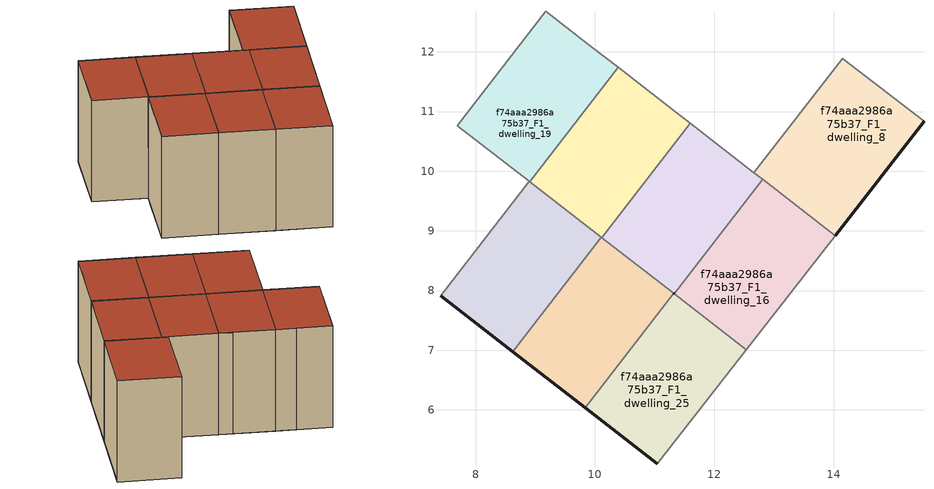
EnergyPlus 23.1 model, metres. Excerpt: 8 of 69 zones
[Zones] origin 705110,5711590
f74aaa2986a75b37_F1_dwelling_16
 floor to f74aaa2986a75b37_F0_dwelling_21 (EU_floor_Construction): 12.54,7.01 13.43,8.16 12.22,9.1 11.33,7.95 z3
 floor to f74aaa2986a75b37_F0_dwelling_14 (EU_floor_Construction): 13.43,8.16 14.03,8.92 12.81,9.86 12.22,9.1 z3
 wall to f74aaa2986a75b37_F1_dwelling_17 (EU_wall_Construction): 11.33,7.95 12.81,9.86 z3:6
 wall adiabatic (EU_wall_Construction): 14.03,8.92 12.54,7.01 z3:6
 wall to f74aaa2986a75b37_F1_dwelling_8 (EU_wall_Construction): 12.81,9.86 14.03,8.92 z3:6
 wall to f74aaa2986a75b37_F1_dwelling_25 (EU_wall_Construction): 12.54,7.01 11.33,7.95 z3:6
 roof outside (EU_roof_Construction): 14.03,8.92 12.54,7.01 11.33,7.95 12.81,9.86 z6
f74aaa2986a75b37_F1_dwelling_17
 floor to f74aaa2986a75b37_F0_dwelling_22 (EU_floor_Construction): 10.98,8.22 11.87,9.37 11.01,10.04 10.12,8.88 z3
 floor to f74aaa2986a75b37_F0_dwelling_15 (EU_floor_Construction): 11.87,9.36 12.47,10.13 11.6,10.8 11.01,10.04 z3
 floor to f74aaa2986a75b37_F0_dwelling_14 (EU_floor_Construction): 12.22,9.1 12.81,9.86 12.47,10.13 11.87,9.36 z3
 floor to f74aaa2986a75b37_F0_dwelling_21 (EU_floor_Construction): 11.33,7.95 12.22,9.1 11.87,9.36 10.98,8.22 z3
 wall outside (EU_wall_Construction): 11.33,7.95,6 11.32,7.95,3 11.32,7.95,6
 wall to f74aaa2986a75b37_F1_dwelling_18 (EU_wall_Construction): 10.12,8.88 11.6,10.8 z3:6
 wall to f74aaa2986a75b37_F1_dwelling_9 (EU_wall_Construction): 11.6,10.8 12.66,9.98 z3:6
 wall to f74aaa2986a75b37_F1_dwelling_26 (EU_wall_Construction): 11.32,7.95 10.12,8.88 z3:6
 wall to f74aaa2986a75b37_F1_dwelling_8 (EU_wall_Construction): 12.67,9.98 12.81,9.86 z3:6
 roof outside (EU_roof_Construction): 12.81,9.86 11.33,7.95 10.12,8.88 11.6,10.8 z6
f74aaa2986a75b37_F1_dwelling_18
 floor to f74aaa2986a75b37_F0_dwelling_16 (EU_floor_Construction): 10.32,10.57 10.91,11.34 10.39,11.74 9.79,10.97 z3
 floor to f74aaa2986a75b37_F0_dwelling_15 (EU_floor_Construction): 11.01,10.04 11.6,10.8 10.91,11.34 10.32,10.57 z3
 floor to f74aaa2986a75b37_F0_dwelling_22 (EU_floor_Construction): 10.12,8.88 11.01,10.04 10.31,10.57 9.42,9.42 z3
 floor adiabatic (EU_floor_Construction): 11.01,10.04 9.79,10.97 8.9,9.82 9.42,9.42 10.31,10.57 11.01,10.04 10.12,8.88 11.6,10.8 z3
 wall to f74aaa2986a75b37_F1_dwelling_19 (EU_wall_Construction): 8.9,9.82 10.39,11.74 z3:6
 wall to f74aaa2986a75b37_F1_dwelling_10 (EU_wall_Construction): 10.39,11.74 11.3,11.03 z3:6
 wall to f74aaa2986a75b37_F1_dwelling_27 (EU_wall_Construction): 10.11,8.89 8.9,9.82 z3:6
 wall to f74aaa2986a75b37_F1_dwelling_9 (EU_wall_Construction): 11.3,11.03 11.6,10.8 z3:6
 wall to f74aaa2986a75b37_F1_dwelling_26 (EU_wall_Construction): 10.12,8.88,6 10.11,8.89,4.5 10.11,8.89,6
 roof outside (EU_roof_Construction): 11.6,10.8 10.12,8.88 8.9,9.82 10.39,11.74 z6
f74aaa2986a75b37_F1_dwelling_19
 floor to f74aaa2986a75b37_F0_dwelling_16 (EU_floor_Construction): 9.79,10.97 10.39,11.74 9.35,12.54 8.76,11.78 z3
 floor to f74aaa2986a75b37_F0_dwelling_23 (EU_floor_Construction): 8.9,9.82 9.8,10.97 8.76,11.78 7.86,10.63 z3
 floor to f74aaa2986a75b37_F0_dwelling_24 (EU_floor_Construction): 7.86,10.63 8.76,11.78 8.58,11.91 7.69,10.76 z3
 floor to f74aaa2986a75b37_F0_dwelling_17 (EU_floor_Construction): 8.76,11.78 9.35,12.54 9.18,12.68 8.58,11.91 z3
 wall to f74aaa2986a75b37_F1_dwelling_20 (EU_wall_Construction): 7.69,10.76 9.18,12.68 z3:6
 wall to f74aaa2986a75b37_F1_dwelling_11 (EU_wall_Construction): 9.18,12.68 9.94,12.09 z3:6
 wall to f74aaa2986a75b37_F1_dwelling_28 (EU_wall_Construction): 8.9,9.83 7.69,10.76 z3:6
 wall to f74aaa2986a75b37_F1_dwelling_10 (EU_wall_Construction): 9.94,12.09 10.39,11.74 z3:6
 wall to f74aaa2986a75b37_F1_dwelling_27 (EU_wall_Construction): 8.9,9.82,6 8.9,9.83,4.5 8.9,9.83,6
 roof outside (EU_roof_Construction): 10.39,11.74 8.9,9.82 7.69,10.76 9.18,12.68 z6
f74aaa2986a75b37_F1_dwelling_25
 floor to f74aaa2986a75b37_F0_dwelling_28 (EU_floor_Construction): 11.05,5.1 12.24,6.63 11.02,7.57 9.84,6.04 z3
 floor to f74aaa2986a75b37_F0_dwelling_21 (EU_floor_Construction): 12.24,6.63 12.54,7.01 11.32,7.95 11.02,7.57 z3
 wall outside (EU_wall_Construction): 11.05,5.1 9.84,6.04 z3:6
 wall to f74aaa2986a75b37_F1_dwelling_26 (EU_wall_Construction): 9.84,6.04 11.32,7.95 z3:6
 wall adiabatic (EU_wall_Construction): 12.54,7.01 11.05,5.1 z3:6
 roof outside (EU_roof_Construction): 12.54,7.01 11.05,5.1 9.84,6.04 11.32,7.95 z6
f74aaa2986a75b37_F1_dwelling_26
 floor to f74aaa2986a75b37_F0_dwelling_29 (EU_floor_Construction): 9.49,6.31 10.68,7.84 9.81,8.51 8.62,6.98 z3
 floor to f74aaa2986a75b37_F0_dwelling_22 (EU_floor_Construction): 10.68,7.83 10.98,8.22 10.11,8.89 9.81,8.51 z3
 floor to f74aaa2986a75b37_F0_dwelling_28 (EU_floor_Construction): 9.84,6.04 11.02,7.57 10.68,7.84 9.49,6.31 z3
 floor to f74aaa2986a75b37_F0_dwelling_21 (EU_floor_Construction): 11.02,7.57 11.32,7.95 10.98,8.22 10.68,7.83 z3
 wall outside (EU_wall_Construction): 9.84,6.04 8.62,6.97 z3:6
 wall to f74aaa2986a75b37_F1_dwelling_27 (EU_wall_Construction): 8.62,6.97 10.11,8.89 z3:6
 roof outside (EU_roof_Construction): 11.32,7.95 9.84,6.04 8.62,6.97 10.11,8.89 z6
f74aaa2986a75b37_F1_dwelling_27
 floor to f74aaa2986a75b37_F0_dwelling_30 (EU_floor_Construction): 7.93,7.51 9.12,9.04 8.6,9.45 7.41,7.91 z3
 floor to f74aaa2986a75b37_F0_dwelling_29 (EU_floor_Construction): 8.62,6.98 9.81,8.51 9.12,9.04 7.93,7.51 z3
 floor to f74aaa2986a75b37_F0_dwelling_22 (EU_floor_Construction): 9.81,8.51 10.11,8.89 9.42,9.42 9.13,9.04 z3
 floor to f74aaa2986a75b37_F0_dwelling_23 (EU_floor_Construction): 9.13,9.04 9.42,9.42 8.9,9.83 8.6,9.45 z3
 wall outside (EU_wall_Construction): 8.62,6.97 7.41,7.91 z3:6
 wall to f74aaa2986a75b37_F1_dwelling_28 (EU_wall_Construction): 7.41,7.91 8.9,9.83 z3:6
 roof outside (EU_roof_Construction): 10.11,8.89 8.62,6.97 7.41,7.91 8.9,9.83 z6
f74aaa2986a75b37_F1_dwelling_8
 floor to f74aaa2986a75b37_F0_dwelling_14 (EU_floor_Construction): 14.03,8.92 14.62,9.69 13.26,10.74 12.67,9.98 z3
 floor to f74aaa2986a75b37_F0_dwelling_7 (EU_floor_Construction): 14.62,9.69 15.52,10.84 14.16,11.89 13.26,10.74 z3
 wall outside (EU_wall_Construction): 15.52,10.83 14.03,8.92 z3:6
 wall to f74aaa2986a75b37_F1_dwelling_9 (EU_wall_Construction): 12.67,9.98 14.15,11.89 z3:6
 wall to f74aaa2986a75b37_F1_dwelling_0 (EU_wall_Construction): 14.16,11.89 15.52,10.83 z3:6
 roof outside (EU_roof_Construction): 15.52,10.83 14.03,8.92 12.67,9.98 14.15,11.89 z6
[Building]
EU S2 Campaign: North Axis=0; Terrain=City; Solar Distribution=FullExterior
[Site:Location]
London: Latitude=51.5; Longitude=-0.5; Time Zone=0; Elevation=25
[SizingPeriod:WeatherFileDays]
AnnualSizingPeriod: Begin Month=1; Begin Day of Month=1; End Month=12; End Day of Month=31; Day of Week for Start Day=Monday; Use Weather File Daylight Saving Period=No; Use Weather File Rain and Snow Indicators=No
[MATERIAL]
EU_InternalMass_Material: Roughness=MediumRough; Thickness=0.1; Conductivity=1; Density=1800; Specific Heat=900; Thermal Absorptance=0.9; Solar Absorptance=0.7; Visible Absorptance=0.7
[MATERIAL:NOMASS] Roughness=MediumRough; Thermal Absorptance=0.9; Solar Absorptance=0.7; Visible Absorptance=0.7
Name | Thermal Resistance
EU_wall_NoMass | 0.635353
EU_roof_NoMass | 0.675062
EU_floor_NoMass | 1.96382
[CONSTRUCTION]
EU_wall_Construction: EU_wall_NoMass
EU_roof_Construction: EU_roof_NoMass
EU_floor_Construction: EU_floor_NoMass
EU_InternalMass_Construction: EU_InternalMass_Material
[ZONE] Type=1; Multiplier=1; Ceiling Height=autocalculate; Floor Area=autocalculate; Part of Total Floor Area=Yes
Name | Volume
f74aaa2986a75b37_F1_dwelling_16 | 11.146
f74aaa2986a75b37_F1_dwelling_17 | 11.1467
f74aaa2986a75b37_F1_dwelling_18 | 11.1541
f74aaa2986a75b37_F1_dwelling_19 | 11.1423
f74aaa2986a75b37_F1_dwelling_25; f74aaa2986a75b37_F1_dwelling_26 | 11.1482
f74aaa2986a75b37_F1_dwelling_27 | 11.1504
f74aaa2986a75b37_F1_dwelling_8 | 12.5413
[INTERNALMASS] Construction=EU_InternalMass_Construction
Name | Zone or ZoneList | Surface Area
f74aaa2986a75b37_F1_dwelling_8_EU_InternalMass | f74aaa2986a75b37_F1_dwelling_8 | 4.18054
f74aaa2986a75b37_F1_dwelling_16_EU_InternalMass | f74aaa2986a75b37_F1_dwelling_16 | 3.7153
f74aaa2986a75b37_F1_dwelling_17_EU_InternalMass | f74aaa2986a75b37_F1_dwelling_17 | 3.7159
f74aaa2986a75b37_F1_dwelling_18_EU_InternalMass | f74aaa2986a75b37_F1_dwelling_18 | 3.71782
f74aaa2986a75b37_F1_dwelling_19_EU_InternalMass | f74aaa2986a75b37_F1_dwelling_19 | 3.71442
f74aaa2986a75b37_F1_dwelling_25_EU_InternalMass | f74aaa2986a75b37_F1_dwelling_25 | 3.71596
f74aaa2986a75b37_F1_dwelling_26_EU_InternalMass | f74aaa2986a75b37_F1_dwelling_26 | 3.71624
f74aaa2986a75b37_F1_dwelling_27_EU_InternalMass | f74aaa2986a75b37_F1_dwelling_27 | 3.7171
[OTHEREQUIPMENT] Fuel Type=Electricity; Design Level Calculation Method=Watts/Area; Power per Zone Floor Area=1; Fraction Latent=0; Fraction Radiant=0; Fraction Lost=0; Carbon Dioxide Generation Rate=0; EndUse Subcategory=EU_Step8_InternalGains
Name | Zone or ZoneList or Space or SpaceList | Schedule
EU_Step8_InternalGain_f74aaa2986a75b37_F1_dwelling_8_f000 | f74aaa2986a75b37_F1_dwelling_8 | EU_Step8_GainSchedule_f74aaa2986a75b37_F1_dwelling_8_f000
EU_Step8_InternalGain_f74aaa2986a75b37_F1_dwelling_16_f000 | f74aaa2986a75b37_F1_dwelling_16 | EU_Step8_GainSchedule_f74aaa2986a75b37_F1_dwelling_16_f000
EU_Step8_InternalGain_f74aaa2986a75b37_F1_dwelling_17_f000 | f74aaa2986a75b37_F1_dwelling_17 | EU_Step8_GainSchedule_f74aaa2986a75b37_F1_dwelling_17_f000
EU_Step8_InternalGain_f74aaa2986a75b37_F1_dwelling_18_f000 | f74aaa2986a75b37_F1_dwelling_18 | EU_Step8_GainSchedule_f74aaa2986a75b37_F1_dwelling_18_f000
EU_Step8_InternalGain_f74aaa2986a75b37_F1_dwelling_19_f000 | f74aaa2986a75b37_F1_dwelling_19 | EU_Step8_GainSchedule_f74aaa2986a75b37_F1_dwelling_19_f000
EU_Step8_InternalGain_f74aaa2986a75b37_F1_dwelling_25_f000 | f74aaa2986a75b37_F1_dwelling_25 | EU_Step8_GainSchedule_f74aaa2986a75b37_F1_dwelling_25_f000
EU_Step8_InternalGain_f74aaa2986a75b37_F1_dwelling_26_f000 | f74aaa2986a75b37_F1_dwelling_26 | EU_Step8_GainSchedule_f74aaa2986a75b37_F1_dwelling_26_f000
EU_Step8_InternalGain_f74aaa2986a75b37_F1_dwelling_27_f000 | f74aaa2986a75b37_F1_dwelling_27 | EU_Step8_GainSchedule_f74aaa2986a75b37_F1_dwelling_27_f000
[ZONEVENTILATION:DESIGNFLOWRATE] Schedule=EU_AlwaysOn; Design Flow Rate Calculation Method=AirChanges/Hour; Air Changes per Hour=0.555504; Ventilation Type=Natural; Fan Pressure Rise=0; Fan Total Efficiency=1; Constant Term Coefficient=1; Temperature Term Coefficient=0; Velocity Term Coefficient=0; Velocity Squared Term Coefficient=0; Minimum Indoor Temperature=-100; Maximum Indoor Temperature=100; Delta Temperature=-100; Minimum Outdoor Temperature=-100; Maximum Outdoor Temperature=100; Maximum Wind Speed=40
Name | Zone or ZoneList or Space or SpaceList
EU_ConstantAir_f74aaa2986a75b37_F1_dwelling_8 | f74aaa2986a75b37_F1_dwelling_8
EU_ConstantAir_f74aaa2986a75b37_F1_dwelling_16 | f74aaa2986a75b37_F1_dwelling_16
EU_ConstantAir_f74aaa2986a75b37_F1_dwelling_17 | f74aaa2986a75b37_F1_dwelling_17
EU_ConstantAir_f74aaa2986a75b37_F1_dwelling_18 | f74aaa2986a75b37_F1_dwelling_18
EU_ConstantAir_f74aaa2986a75b37_F1_dwelling_19 | f74aaa2986a75b37_F1_dwelling_19
EU_ConstantAir_f74aaa2986a75b37_F1_dwelling_25 | f74aaa2986a75b37_F1_dwelling_25
EU_ConstantAir_f74aaa2986a75b37_F1_dwelling_26 | f74aaa2986a75b37_F1_dwelling_26
EU_ConstantAir_f74aaa2986a75b37_F1_dwelling_27 | f74aaa2986a75b37_F1_dwelling_27
[HVACTEMPLATE:ZONE:IDEALLOADSAIRSYSTEM] System Availability Schedule=EU_AlwaysOn; Maximum Heating Supply Air Temperature=50; Minimum Cooling Supply Air Temperature=13; Maximum Heating Supply Air Humidity Ratio=0.0156; Minimum Cooling Supply Air Humidity Ratio=0.0077; Heating Limit=NoLimit; Cooling Limit=NoLimit; Heating Availability Schedule=EU_AlwaysOn; Cooling Availability Schedule=EU_CoolingOff; Dehumidification Control Type=ConstantSensibleHeatRatio; Cooling Sensible Heat Ratio=0.7; Dehumidification Setpoint=60; Humidification Control Type=None; Humidification Setpoint=30; Outdoor Air Method=None; Outdoor Air Flow Rate per Person=0.00944; Outdoor Air Flow Rate per Zone Floor Area=0; Outdoor Air Flow Rate per Zone=0; Demand Controlled Ventilation Type=None; Outdoor Air Economizer Type=NoEconomizer; Heat Recovery Type=None; Sensible Heat Recovery Effectiveness=0.7; Latent Heat Recovery Effectiveness=0.65
Name | Template Thermostat
f74aaa2986a75b37_F1_dwelling_8 | EU_HeatOnly_f74aaa2986a75b37_F1_dwelling_8
f74aaa2986a75b37_F1_dwelling_16 | EU_HeatOnly_f74aaa2986a75b37_F1_dwelling_16
f74aaa2986a75b37_F1_dwelling_17 | EU_HeatOnly_f74aaa2986a75b37_F1_dwelling_17
f74aaa2986a75b37_F1_dwelling_18 | EU_HeatOnly_f74aaa2986a75b37_F1_dwelling_18
f74aaa2986a75b37_F1_dwelling_19 | EU_HeatOnly_f74aaa2986a75b37_F1_dwelling_19
f74aaa2986a75b37_F1_dwelling_25 | EU_HeatOnly_f74aaa2986a75b37_F1_dwelling_25
f74aaa2986a75b37_F1_dwelling_26 | EU_HeatOnly_f74aaa2986a75b37_F1_dwelling_26
f74aaa2986a75b37_F1_dwelling_27 | EU_HeatOnly_f74aaa2986a75b37_F1_dwelling_27
[SIZING:ZONE] Zone Cooling Design Supply Air Temperature Input Method=SupplyAirTemperature; Zone Cooling Design Supply Air Temperature=13; Zone Heating Design Supply Air Temperature Input Method=SupplyAirTemperature; Zone Heating Design Supply Air Temperature=50; Zone Cooling Design Supply Air Humidity Ratio=0.008; Zone Heating Design Supply Air Humidity Ratio=0.008; Cooling Design Air Flow Method=DesignDay; Cooling Design Air Flow Rate=0; Cooling Minimum Air Flow per Zone Floor Area=0.000762; Cooling Minimum Air Flow=0; Cooling Minimum Air Flow Fraction=0.2; Heating Design Air Flow Method=DesignDay; Heating Design Air Flow Rate=0; Heating Maximum Air Flow per Zone Floor Area=0.002032; Heating Maximum Air Flow=0.141576; Heating Maximum Air Flow Fraction=0.3; Account for Dedicated Outdoor Air System=No; Dedicated Outdoor Air System Control Strategy=NeutralSupplyAir; Dedicated Outdoor Air Low Setpoint Temperature for Design=autosize; Dedicated Outdoor Air High Setpoint Temperature for Design=autosize; Zone Load Sizing Method=Sensible Load Only No Latent Load; Zone Latent Cooling Design Supply Air Humidity Ratio Input Method=HumidityRatioDifference; Zone Cooling Design Supply Air Humidity Ratio Difference=0.005; Zone Latent Heating Design Supply Air Humidity Ratio Input Method=HumidityRatioDifference; Zone Humidification Design Supply Air Humidity Ratio Difference=0.005
f74aaa2986a75b37_F1_dwelling_8; f74aaa2986a75b37_F1_dwelling_16; f74aaa2986a75b37_F1_dwelling_17; f74aaa2986a75b37_F1_dwelling_18; f74aaa2986a75b37_F1_dwelling_19; f74aaa2986a75b37_F1_dwelling_25; f74aaa2986a75b37_F1_dwelling_26; f74aaa2986a75b37_F1_dwelling_27
[SCHEDULE:CONSTANT]
Name | Hourly Value
EU_AlwaysOn | 1
EU_CoolingOff | 0
[SCHEDULE:FILE] Column Number=1; Rows to Skip at Top=0; Number of Hours of Data=8760; Column Separator=Comma; Interpolate to Timestep=No; Minutes per Item=60; Adjust Schedule for Daylight Savings=Yes
Name | File
EU_Step8_GainSchedule_f74aaa2986a75b37_F1_dwelling_8_f000 | ../../schedules/f74aaa2986a75b37/f74aaa2986a75b37_F1_dwelling_8_f000_gain.csv
EU_Step8_GainSchedule_f74aaa2986a75b37_F1_dwelling_16_f000 | ../../schedules/f74aaa2986a75b37/f74aaa2986a75b37_F1_dwelling_16_f000_gain.csv
EU_Step8_GainSchedule_f74aaa2986a75b37_F1_dwelling_17_f000 | ../../schedules/f74aaa2986a75b37/f74aaa2986a75b37_F1_dwelling_17_f000_gain.csv
EU_Step8_GainSchedule_f74aaa2986a75b37_F1_dwelling_18_f000 | ../../schedules/f74aaa2986a75b37/f74aaa2986a75b37_F1_dwelling_18_f000_gain.csv
EU_Step8_GainSchedule_f74aaa2986a75b37_F1_dwelling_19_f000 | ../../schedules/f74aaa2986a75b37/f74aaa2986a75b37_F1_dwelling_19_f000_gain.csv
EU_Step8_GainSchedule_f74aaa2986a75b37_F1_dwelling_25_f000 | ../../schedules/f74aaa2986a75b37/f74aaa2986a75b37_F1_dwelling_25_f000_gain.csv
EU_Step8_GainSchedule_f74aaa2986a75b37_F1_dwelling_26_f000 | ../../schedules/f74aaa2986a75b37/f74aaa2986a75b37_F1_dwelling_26_f000_gain.csv
EU_Step8_GainSchedule_f74aaa2986a75b37_F1_dwelling_27_f000 | ../../schedules/f74aaa2986a75b37/f74aaa2986a75b37_F1_dwelling_27_f000_gain.csv
